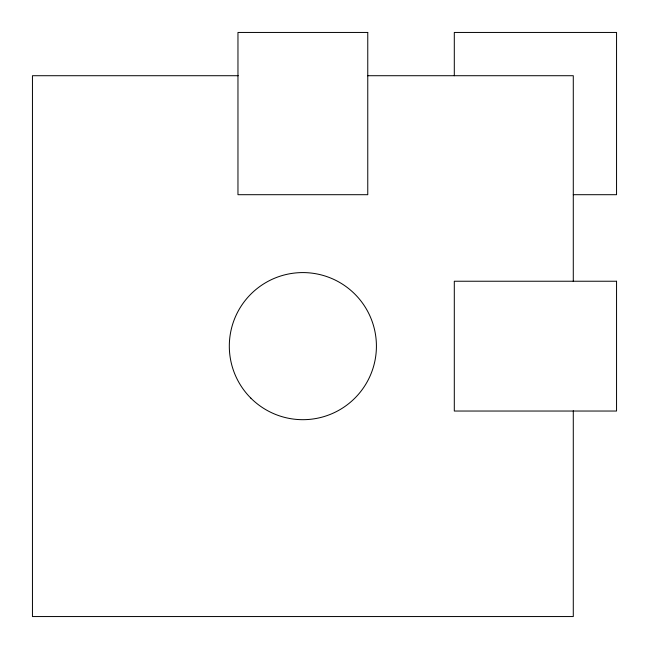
<?xml version="1.0" encoding="UTF-8"?>
<svg xmlns="http://www.w3.org/2000/svg" width="649" height="649" viewBox="0 0 649 649"><rect width="100%" height="100%" fill="white"/><g stroke="black" fill="none" stroke-linecap="round" stroke-linejoin="round"><path stroke-width="0.97" d="M238.248 75.714L32.45 75.714L32.45 616.55L573.286 616.55L573.286 410.752M367.488 75.714L573.286 75.714L573.286 281.512M573.286 194.7L616.55 194.7L616.55 32.45L454.3 32.45L454.3 75.714M367.764 32.45L237.964 32.45L237.964 194.7L367.764 194.7L367.764 32.45M616.55 281.236L454.3 281.236L454.3 411.036L616.55 411.036L616.55 281.236M250.855 398.145A73.556 73.556 0 0 0 373.913 365.168A73.556 73.556 0 0 0 283.832 275.087A73.556 73.556 0 0 0 250.855 398.145"/></g></svg>
